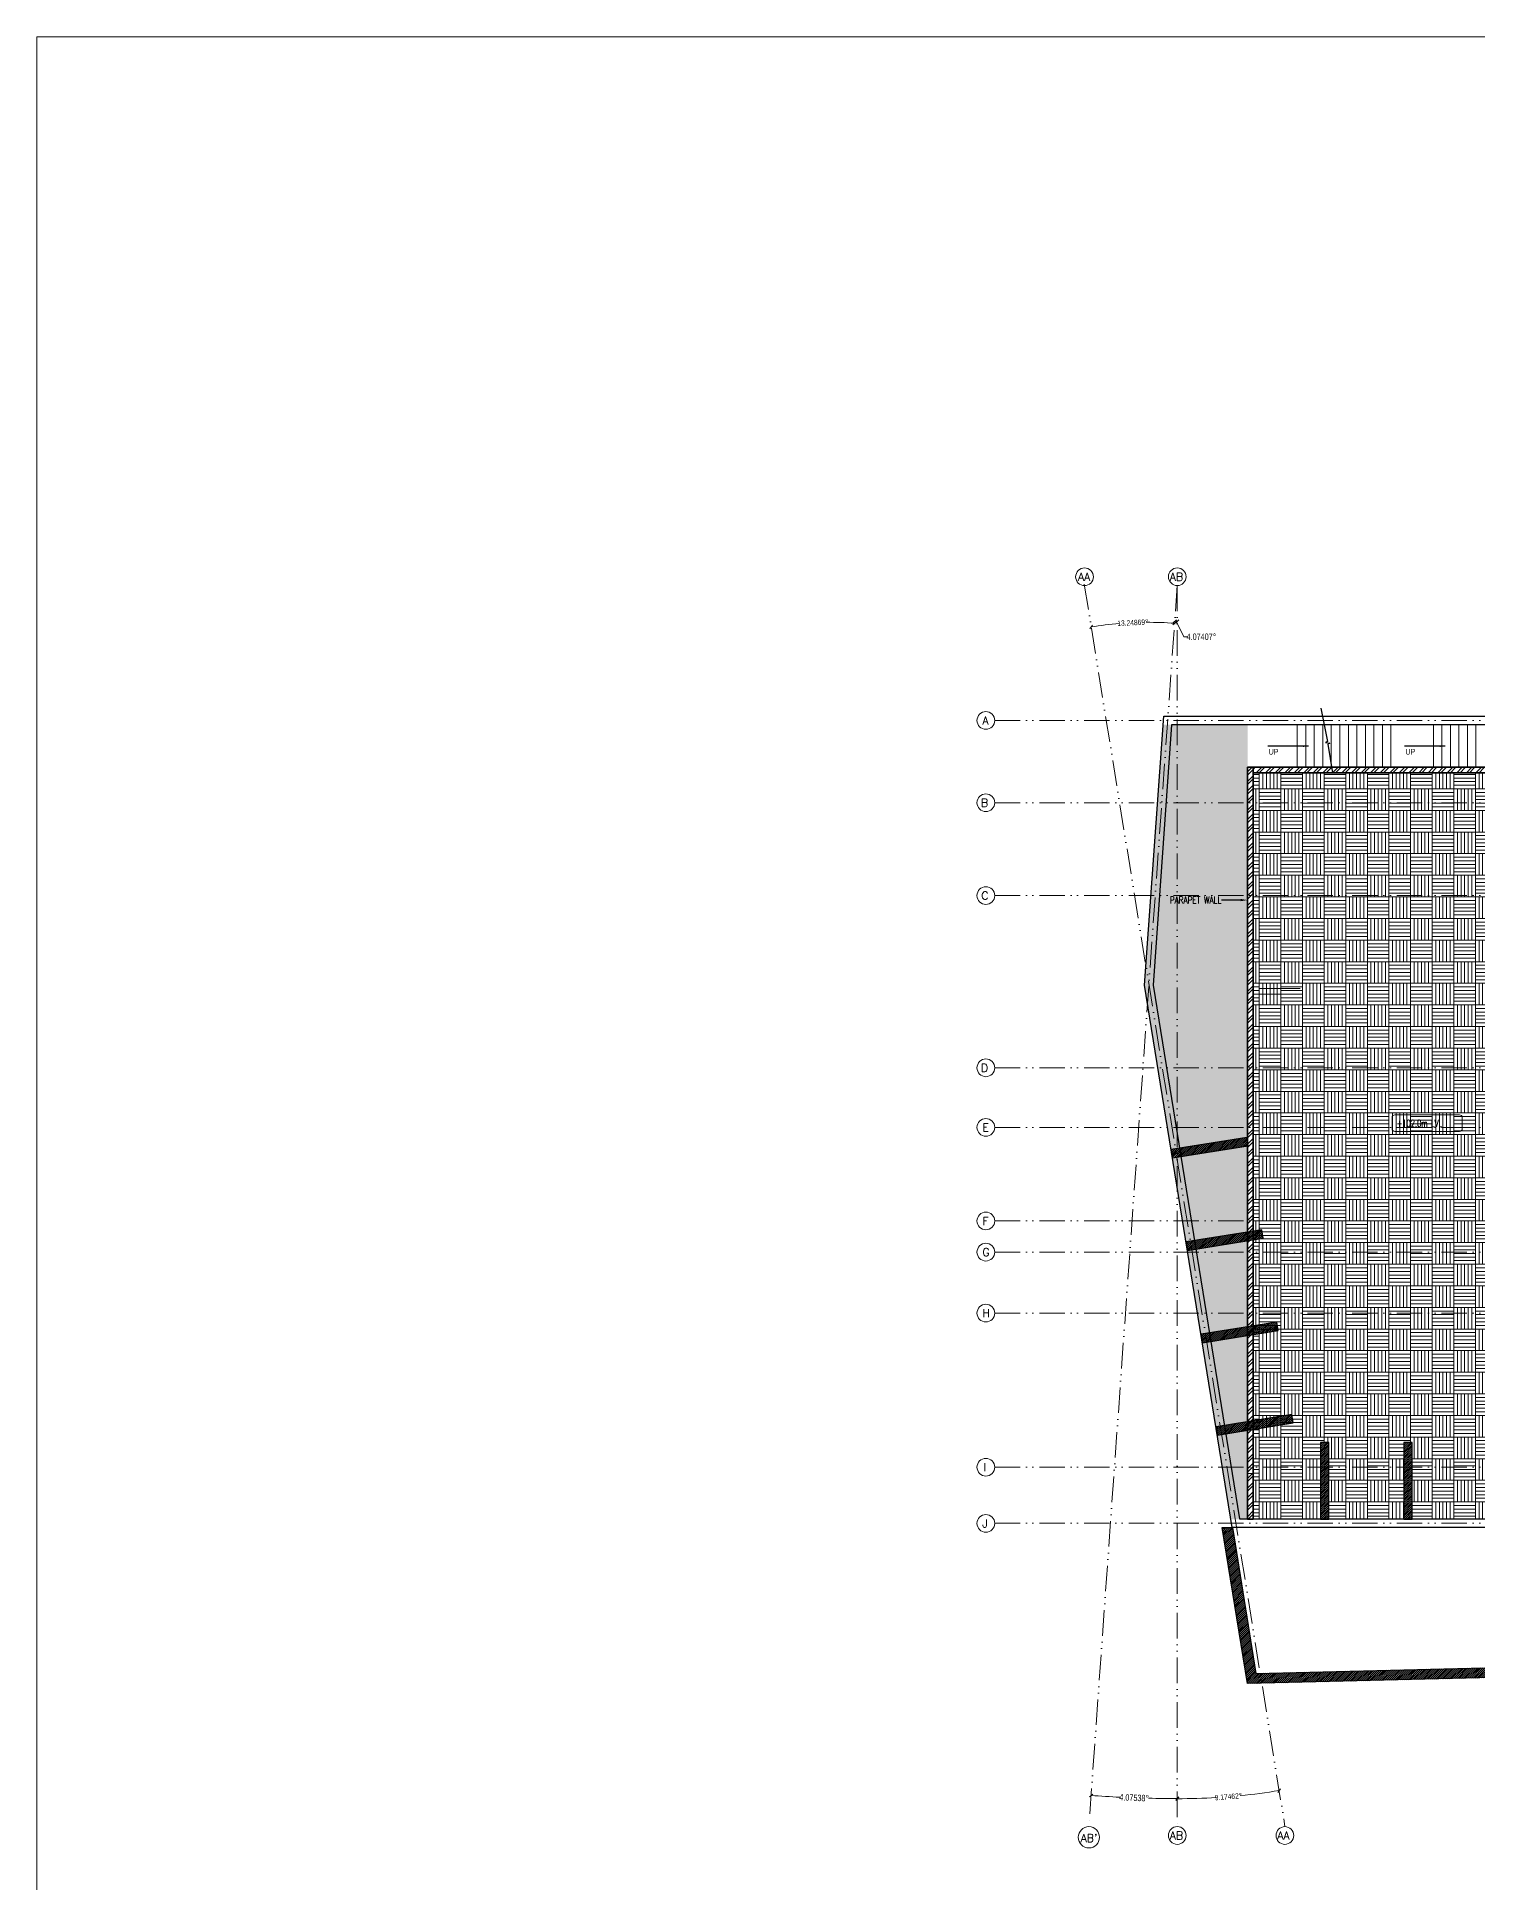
# Model space of a CAD drawing. Header units: millimetres. Extents: x 683505 to 834438, y -157984 to 65565.
# Drawn here: x 683505 to 734288, y 493 to 65565 of the extents above; entities that cross this region are included whole.
import ezdxf
from ezdxf import colors
from ezdxf.entities.mleader import LeaderData, LeaderLine
from ezdxf.math import Vec2, Vec3

# ---------------------------------------------------------------- set-up
doc = ezdxf.new("R2010")
doc.units = ezdxf.units.MM
doc.linetypes.add('ACAD_ISO12W100', pattern=[21, 12, -3, 0, -3, 0, -3])
doc.linetypes.add('HIDDEN', pattern=[9.525, 6.35, -3.175])
doc.layers.get('0').update_dxf_attribs({"lineweight": 20})
doc.layers.get('Defpoints').update_dxf_attribs({"color": 1})
for name, color, linetype, lineweight in [('A-ANNO-DIMS', 8, 'Continuous', 15), ('A-ANNO-GRID-TEXT', 2, 'Continuous', 15), ('A-ANNO-SYMB-ARRW', 6, 'Continuous', 25), ('A-ANNO-SYMB-MISC', 6, 'Continuous', 25), ('A-ELEV-002', 253, 'Continuous', 18), ('A-HIDD-ABVE', 8, 'HIDDEN', 20), ('G-ANNO-SYMB', 6, 'Continuous', 9), ('HATCH', 9, 'Continuous', 5), ('S- GRID DIM', 9, 'Continuous', 9), ('S-BEAM-IDEN', 2, 'Continuous', 9), ('S-COLS', 6, 'Continuous', 35)]:
    doc.layers.add(name, color=color, linetype=linetype, lineweight=lineweight)
doc.layers.add('A-ANNO-TEXT', color=6, linetype='Continuous')
doc.styles.add('Dim.s & Anno.(Misc.)', font='ARIALN.TTF')
doc.styles.add('ROMANS', font='romans.shx', dxfattribs={"width": 0.75})
doc.styles.add('SOBHA', font='swisscl.ttf', dxfattribs={"height": 200})
doc.dimstyles.new('A-GFC-100', dxfattribs={"dimscale": 100, "dimtxt": 2, "dimasz": 2, "dimexe": 1.5, "dimexo": 0, "dimgap": 1, "dimtad": 1, "dimdec": 0, "dimdsep": 46, "dimtxsty": 'Dim.s & Anno.(Misc.)', "dimblk": 'ARCHTICK', "dimcen": 0, "dimdle": 1.5, "dimclrd": 256, "dimclre": 8, "dimclrt": 6, "dimazin": 2, "dimtfac": 1, "dimtdec": 0, "dimtix": 1, "dimtmove": 2, "dimatfit": 3, "dimfxl": 1, "dimtolj": 1, "dimlwd": -1, "dimlwe": 9, "dimarcsym": 0})
doc.dimstyles.new('S-75', dxfattribs={"dimscale": 75, "dimtxt": 2.5, "dimasz": 1.5, "dimexe": 0.25, "dimexo": 0.25, "dimgap": 0.1, "dimtad": 0, "dimdec": 0, "dimzin": 0, "dimdsep": 46, "dimtxsty": 'SOBHA', "dimblk": 'OBLIQUE', "dimcen": 0.09, "dimclrd": 252, "dimclre": 252, "dimclrt": 6, "dimadec": 5, "dimazin": 0, "dimtfac": 1, "dimtdec": 0, "dimtmove": 0, "dimatfit": 3, "dimfxl": 0.18, "dimtolj": 1, "dimtzin": 0, "dimlwd": -1, "dimlwe": -1, "dimarcsym": 0})
pattern_1 = [(45, (119293.52, 184.74), (-168.3798, 168.3798), []), (45, (119405.78, 184.74), (-168.3798, 168.3798), [])]

# ---------------------------------------------------------------- blocks, each defined once
blk = doc.blocks.new('_ArchTick')
at = {"color": 0, "linetype": 'ByBlock', "const_width": 0.15}
blk.add_lwpolyline([(-0.5, -0.5), (0.5, 0.5)], dxfattribs=at)
blk = doc.blocks.new('_Oblique')
at = {"color": 0, "linetype": 'ByBlock', "lineweight": -2}
blk.add_line((-0.5, -0.5), (0.5, 0.5), dxfattribs=at)
blk = doc.blocks.new('*D54')
at = {"layer": 'Defpoints', "color": 0, "transparency": 16777216}
for p in [(-63356, 16909), (-63355, 16909), (-63415, 15649), (-66473, -26858), (-63355, -26857)]:
    blk.add_point(p, dxfattribs=at)
at = {"layer": 'S- GRID DIM', "color": 252, "transparency": 16777216}
for p, q in [((-63400, 15649), (-63122, 15104)), ((-63122, 15104), (-63009, 15104))]:
    blk.add_line(p, q, dxfattribs=at)
blk.add_arc((-63355, 16923), 1275, 265.92593, 270, dxfattribs=at)
at = {"layer": 'S- GRID DIM', "color": 252, "transparency": 16777216, "xscale": 112.5, "yscale": 112.5, "zscale": 112.5, "rotation": 175.9259270819414}
blk.add_blockref('_Oblique', (-63446, 15651), dxfattribs=at)
at = {"layer": 'S- GRID DIM', "color": 252, "transparency": 16777216, "xscale": 112.5, "yscale": 112.5, "zscale": 112.5}
blk.add_blockref('_Oblique', (-63355, 15648), dxfattribs=at)
at = {"layer": 'S- GRID DIM', "color": 6, "transparency": 16777216, "insert": (-62505, 15104), "char_height": 225, "attachment_point": 5, "style": 'SOBHA'}
blk.add_mtext('\\A1;4.07407°', dxfattribs=at)
blk = doc.blocks.new('*D37')
at = {"layer": 'Defpoints', "color": 0, "transparency": 16777216}
for p in [(-63356, 16909), (-63356, 16909), (-65383, -25819), (-66473, -26858), (-63355, -26858)]:
    blk.add_point(p, dxfattribs=at)
at = {"layer": 'S- GRID DIM', "color": 252, "transparency": 16777216}
for start, end in [(265.92593, 267.2879), (268.63934, 270.00131)]:
    blk.add_arc((-63356, 16909), 42776, start, end, dxfattribs=at)
at = {"layer": 'S- GRID DIM', "color": 252, "transparency": 16777216, "xscale": 112.5, "yscale": 112.5, "zscale": 112.5}
for p, rotation in [((-66395, -25759), 175.9259270819414), ((-63355, -25867), 0.0013091112770613)]:
    blk.add_blockref('_Oblique', p, dxfattribs=dict(at, rotation=rotation))
at = {"layer": 'S- GRID DIM', "color": 6, "transparency": 16777216, "insert": (-64876, -25840), "char_height": 225, "attachment_point": 5, "rotation": 357.96362, "style": 'SOBHA'}
blk.add_mtext('\\A1;4.07538°', dxfattribs=at)
blk = doc.blocks.new('*D55')
at = {"layer": 'Defpoints', "color": 0, "transparency": 16777216}
for p in [(-66636, 16957), (-63356, 16909), (-64434, 15613), (-66473, -26858), (-59559, -26858)]:
    blk.add_point(p, dxfattribs=at)
at = {"layer": 'G-ANNO-SYMB', "color": 252, "transparency": 16777216}
for start, end in [(94.69217, 99.17462), (85.92593, 90.40837)]:
    blk.add_arc((-64357, 2851), 12762, start, end, dxfattribs=at)
at = {"layer": 'G-ANNO-SYMB', "color": 252, "transparency": 16777216, "xscale": 112.5, "yscale": 112.5, "zscale": 112.5}
for p, rotation in [((-63451, 15581), 355.9259270819414), ((-66392, 15450), 189.1746161585207)]:
    blk.add_blockref('_Oblique', p, dxfattribs=dict(at, rotation=rotation))
at = {"layer": 'G-ANNO-SYMB', "color": 6, "transparency": 16777216, "insert": (-64925, 15601), "char_height": 187.5, "attachment_point": 5, "rotation": 2.55027, "style": 'SOBHA'}
blk.add_mtext('\\A1;13.24869°', dxfattribs=at)
blk = doc.blocks.new('*D56')
at = {"layer": 'Defpoints', "color": 0, "transparency": 16777216}
for p in [(-66636, 16957), (-63355, 16909), (-62154, -25842), (-63355, -26857), (-59559, -26858)]:
    blk.add_point(p, dxfattribs=at)
at = {"layer": 'G-ANNO-SYMB', "color": 252, "transparency": 16777216}
for start, end in [(270, 273.51671), (275.6579, 279.17462)]:
    blk.add_arc((-63355, -3354), 22520, start, end, dxfattribs=at)
at = {"layer": 'G-ANNO-SYMB', "color": 252, "transparency": 16777216, "xscale": 112.5, "yscale": 112.5, "zscale": 112.5}
for p, rotation in [((-63355, -25874), 180), ((-59764, -25586), 9.174616158520674)]:
    blk.add_blockref('_Oblique', p, dxfattribs=dict(at, rotation=rotation))
at = {"layer": 'G-ANNO-SYMB', "color": 6, "transparency": 16777216, "insert": (-61554, -25802), "char_height": 187.5, "attachment_point": 5, "rotation": 4.58731, "style": 'SOBHA'}
blk.add_mtext('\\A1;9.17462°', dxfattribs=at)
blk = doc.blocks.new('A$Ca696ecb0')
at = {"layer": 'A-ANNO-DIMS', "linetype": 'ACAD_ISO12W100', "ltscale": 75}
for p, q in [((-66635.6, 16957.3), (-59558.9, -26858.3)), ((-63356, 16909.5), (-66473.4, -26858.3)), ((-69794.2, 12152.3), (25079, 12152.3)), ((-69794.2, 9252.3), (25079, 9252.3)), ((-69794.2, 5977.3), (25079, 5977.3)), ((-69794.2, -97.7), (25079, -97.7)), ((-69794.2, -2197.7), (25079, -2197.7)), ((-69794.2, -5497.7), (25079, -5497.7)), ((-69794.2, -6597.7), (25079, -6597.7)), ((-69794.2, -8747.7), (25079, -8747.7)), ((-69794.2, -14182.7), (25079, -14182.7)), ((-69794.2, -16157.7), (25079, -16157.7))]:
    blk.add_line(p, q, dxfattribs=at)
blk.add_lwpolyline([(-63355.1, 16908.7), (-63355.1, -26857.5)], dxfattribs=at)
at = {"layer": 'A-ANNO-GRID-TEXT'}
for centre, radius in [((-66627.4, 17218.8), 312.3), ((-63355, 17221.7), 312.3), ((-70106.5, 12152.3), 312.3), ((-70106.5, 9252), 312.3), ((-70106.5, 5976.7), 312.3), ((-70106.5, -97.9), 312.3), ((-70106.5, -2198), 312.3), ((-70106.5, -5498.6), 312.3), ((-70106.5, -6598.1), 312.3), ((-70106.5, -8748.4), 312.3), ((-70106.5, -14182.2), 312.3), ((-70106.5, -16162.1), 312.3), ((-66473.4, -27233), 374.7), ((-63356.1, -27169.7), 312.3), ((-59562.8, -27170.5), 312.3)]:
    blk.add_circle(centre, radius, dxfattribs=at)
at = {"layer": 'A-ANNO-GRID-TEXT', "style": 'ROMANS'}
for s, height, p in [('AA', 282.18, (-66859.7, 17076.2, 0.3)), ('AB', 282.18, (-63622.9, 17079.2, 0.3)), ('A', 282.2, (-70226.7, 12009.8, 0.3)), ('B', 282.2, (-70280.4, 9109.5, 0.3)), ('C', 282.2, (-70267, 5834.2, 0.3)), ('D', 282.2, (-70280.4, -240.4, 0.3)), ('E', 282.2, (-70230.3, -2340.5, 0.3)), ('F', 282.2, (-70230.6, -5641.1, 0.3)), ('G', 282.2, (-70226.7, -6740.7, 0.3)), ('H', 282.2, (-70226.7, -8891, 0.3)), ('I', 282.2, (-70189.5, -14324.8, 0.3)), ('J', 282.2, (-70232.4, -16304.6, 0.3)), ("AB'", 282.18, (-66765.7, -27400.5, 0.3)), ('AB', 282.18, (-63623.9, -27312.3, 0.3)), ('AA', 282.18, (-59830.7, -27313.1, 0.3))]:
    blk.add_text(s, height=height, dxfattribs=at).set_placement(p)
at = {"layer": 'G-ANNO-SYMB'}
for base, line1, line2, picture, middle in [((-64433.5281, 15613.4779), ((-63356.0096, 16909.4518), (-66473.4119, -26858.2636)), ((-66635.5687, 16957.285), (-59558.9139, -26858.2879)), '*D55', (-64925.1887, 15601.0651)), ((-62153.607, -25842.2315), ((-66635.5687, 16957.285), (-59558.9139, -26858.2879)), ((-63355.0656, 16908.6648), (-63355.0656, -26857.4782)), '*D56', (-61553.9473, -25802.163))]:
    dim = blk.add_angular_dim_2l(base=base, line1=line1, line2=line2, dimstyle='S-75', dxfattribs=at)
    dim.commit()
    dim.dimension.update_dxf_attribs({"geometry": picture, "text_midpoint": middle})
at = {"layer": 'S- GRID DIM', "color": 3}
dim = blk.add_angular_dim_2l(base=(-63415.4695, 15649.4242), line1=((-63356.0096, 16909.4518), (-66473.4119, -26858.2636)), line2=((-63355.0656, 16908.6648), (-63355.0656, -26857.4782)), dimstyle='S-75', override={"dimtxt": 3, "dimtmove": 1}, dxfattribs=at)
dim.commit()
dim.dimension.update_dxf_attribs({"geometry": '*D54', "text_midpoint": (-62504.8824, 15104.4123), "dimtype": 130})
dim = blk.add_angular_dim_2l(base=(-65382.7114, -25818.8214), line1=((-63356.0656, 16908.6648), (-63355.0656, -26858.2636)), line2=((-63356.0096, 16909.4518), (-66473.4119, -26858.2636)), dimstyle='S-75', override={"dimtxt": 3, "dimtmove": 1}, dxfattribs=at)
dim.commit()
dim.dimension.update_dxf_attribs({"geometry": '*D37', "text_midpoint": (-64876.0548, -25839.844)})

msp = doc.modelspace()

# ---------------------------------------------------------------- hatches: boundary and pattern name
at = {"transparency": 33554495}
h = msp.add_hatch(dxfattribs=at)
h.set_pattern_fill('ANSI31', color=256, scale=15)
h.set_pattern_definition([(45, (20334.77, -2767.2), (-33.6759605, 33.6759605), [])])
h.paths.add_polyline_path([(735304.4, 20358.7), (741601.9, 20358.7), (741601.9, 18557.8), (735304.4, 18557.8)])
h.paths.add_polyline_path([(735302.8, 18307.9), (738004, 18307.9), (738005.4, 13296), (735304.4, 13300)])
h.paths.add_polyline_path([(738253.9, 18308), (745004.4, 18308), (745004.4, 20358.7), (750098.5, 20358.7), (750098.5, 15099.6), (752997.2, 15098.3), (752999.7, 20608.7), (750398.3, 20608.7), (750398.4, 29109), (754797.7, 29109), (754799.4, 13299.8), (738254.7, 13299.8)])
h.paths.add_polyline_path([(741851.9, 20358.7), (744751.9, 20358.7), (744751.9, 18557.8), (741851.9, 18557.8)], flags=17)
h.paths.add_polyline_path([(750348.5, 20358.7), (752748.5, 20358.7), (752748.5, 17059), (750348.5, 17059)], flags=17)
h.paths.add_polyline_path([(750348.5, 16809), (752748.9, 16809), (752748.9, 15350), (750348.5, 15350)], flags=17)
h.paths.add_polyline_path([(754998.6, 27009.1), (757097.3, 27009.1), (757097.3, 23908.6), (754998.6, 23908.6)])
h.paths.add_polyline_path([(754998.6, 23608.9), (757098.1, 23608.9), (757098.1, 22908.8), (754998.6, 22908.8)])
h.paths.add_polyline_path([(726192.1, 7490.9), (747378, 8012.3), (775068.6, 8872.7), (796716.7, 7195.8), (796743.7, 7544.8), (775076.7, 9223.1), (747368.3, 8362.2), (726488.9, 7848.3), (725657.1, 12996), (725302.6, 12996)])
h.paths.add_polyline_path([(723552.9, 26030.1), (726218.4, 26460.7), (726170.5, 26756.9), (723505.1, 26326.2)])
h.paths.add_polyline_path([(724079.3, 22772.3), (726744.7, 23203), (726696.9, 23499.1), (724031.4, 23068.5)])
h.paths.add_polyline_path([(724605.7, 19514.6), (727271.1, 19945.2), (727223.2, 20241.4), (724557.8, 19810.7)])
h.paths.add_polyline_path([(725132, 16256.8), (727797.5, 16687.5), (727749.6, 16983.6), (725084.2, 16553)])
h.paths.add_polyline_path([(729062.5, 13296), (729062.5, 15996), (728762.5, 15996), (728762.5, 13296)])
h.paths.add_polyline_path([(732002.6, 13296), (732002.6, 15996), (731702.6, 15996), (731702.6, 13296)])
h.paths.add_polyline_path([(756746.8, 13296), (756746.8, 15996), (756446.8, 15996), (756446.8, 13296)])
h.paths.add_polyline_path([(760047, 13296), (760047, 15996), (759747, 15996), (759747, 13296)])
h.paths.add_polyline_path([(763347.2, 13296), (763347.2, 15996), (763047.2, 15996), (763047.2, 13296)])
h.paths.add_polyline_path([(766647.4, 13296), (766647.4, 15996), (766347.4, 15996), (766347.4, 13296)])
h.paths.add_polyline_path([(769947.5, 13296), (769947.5, 15996), (769647.5, 15996), (769647.5, 13296)])
h.paths.add_polyline_path([(773247.7, 13296), (773247.7, 15996), (772947.7, 15996), (772947.7, 13296)])
h.paths.add_polyline_path([(776547.9, 13296), (776547.9, 15996), (776247.9, 15996), (776247.9, 13296)])
at = {"layer": 'HATCH', "transparency": 33554620}
h = msp.add_hatch(dxfattribs=at)
h.set_pattern_fill('GRASS', color=256, scale=10)
h.set_pattern_definition([(90, (119293.52, 184.74), (-179.60512, 179.60512), [47.625, -311.58524]), (45, (119293.52, 184.74), (-179.60512, 179.60512), [47.625, -206.375]), (135, (119293.52, 184.74), (-179.60512, -179.60512), [47.625, -206.375])])
h.paths.add_polyline_path([(726196.1, 39807), (726196.1, 41304.9), (723216.6, 41304.9), (722564.1, 32143.9), (725609, 13291.5), (726196.1, 13291.5)])
at = {"layer": 'HATCH'}
h = msp.add_hatch(dxfattribs=at)
h.set_pattern_fill('ANSI32', color=8, scale=25)
h.set_pattern_definition(pattern_1)
h.paths.add_polyline_path([(726396.1, 13291.5), (726196.1, 13291.5), (726196.1, 39807), (726396.1, 39807)])
h = msp.add_hatch(dxfattribs=at)
h.set_pattern_fill('ANSI32', color=8, scale=25)
h.set_pattern_definition(pattern_1)
h.paths.add_polyline_path([(728497.3, 39807), (726396.1, 39807), (726396.1, 39607.1), (728497.3, 39607.2)])
h.paths.add_polyline_path([(736296.4, 39807.1), (729097.3, 39807), (729097.3, 39807), (728497.3, 39807), (728497.3, 39806.4), (728497.3, 39607.1), (736296.3, 39604.6)])
h = msp.add_hatch(dxfattribs=at)
h.set_pattern_fill('AR-PARQ1', color=8, scale=2.5)
h.set_pattern_definition([(90, (119293.5, 184.7), (-762, 762), [762, -762]), (90, (119420.5, 184.7), (-762, 762), [762, -762]), (90, (119547.5, 184.7), (-762, 762), [762, -762]), (90, (119674.5, 184.7), (-762, 762), [762, -762]), (90, (119801.5, 184.7), (-762, 762), [762, -762]), (90, (119928.5, 184.7), (-762, 762), [762, -762]), (90, (120055.5, 184.7), (-762, 762), [762, -762]), (0, (119293.5, 946.7), (762, -762), [762, -762]), (0, (119293.5, 1073.7), (762, -762), [762, -762]), (0, (119293.5, 1200.7), (762, -762), [762, -762]), (0, (119293.5, 1327.7), (762, -762), [762, -762]), (0, (119293.5, 1454.7), (762, -762), [762, -762]), (0, (119293.5, 1581.7), (762, -762), [762, -762]), (0, (119293.5, 1708.7), (762, -762), [762, -762])])
edge = h.paths.add_edge_path()
edge.add_line((736297.7, 39607.1), (726397.2, 39607.1))
edge.add_line((726397.2, 39607.1), (726397.2, 13291.5))
edge.add_line((726397.2, 13291.5), (728762.5, 13296.1))
edge.add_line((728762.5, 13296.1), (728761, 15991.4))
edge.add_line((728761, 15991.4), (729061, 15991.4))
edge.add_line((729061, 15991.4), (729062.5, 13296))
edge.add_line((729062.5, 13296), (731701.2, 13291.4))
edge.add_line((731701.2, 13291.4), (731701.2, 15991.4))
edge.add_line((731701.2, 15991.4), (732001.2, 15991.4))
edge.add_line((732001.2, 15991.4), (732001.2, 13291.4))
edge.add_line((732001.2, 13291.4), (735005, 13296))
edge.add_line((735005, 13296), (735005, 20704.1))
edge.add_line((735005, 20704.1), (736296.6, 20704.1))
edge.add_line((736296.6, 20704.1), (736295.9, 21709.1))
edge.add_line((736295.9, 21709.1), (735644.7, 21709.9))
edge.add_line((735644.7, 21709.9), (735644.7, 22909))
edge.add_line((735644.7, 22909), (736296.6, 22909.6))
edge.add_line((736296.6, 22909.6), (736295.9, 27909.1))
edge.add_line((736295.9, 27909.1), (735644, 27909.8))
edge.add_line((735644, 27909.8), (735638.6, 29309.2))
edge.add_line((735638.6, 29309.2), (736296.1, 29309.2))
edge.add_line((736296.1, 29309.2), (736295.9, 37509.2))
edge.add_line((736295.9, 37509.2), (735648.5, 37509.1))
edge.add_line((735648.5, 37509.1), (735648.5, 38709.1))
edge.add_line((735648.5, 38709.1), (736297.9, 38709.1))
edge.add_line((736297.9, 38709.1), (736297.9, 39607.1))

# ---------------------------------------------------------------- linework, layer by layer
msp.add_lwpolyline([(683505.1, 65564.9), (834437.9, 65564.9), (834437.9, -157984.2), (683505.1, -157984.2)], close=True)
at = {"layer": 'A-ANNO-SYMB-MISC', "linetype": 'Continuous', "ltscale": 0.5}
msp.add_lwpolyline([(728772, 41891.8), (729010.5, 40717.9), (728948.1, 40679.9), (729092.6, 40657.8), (729030.2, 40619.8), (729189.3, 39606.9)], dxfattribs=at)
at = {"layer": 'A-ELEV-002', "linetype": 'ByBlock', "ltscale": 0.5}
msp.add_lwpolyline([(728848, 41305.4), (728848, 39805.5)], dxfattribs=at)
at = {"layer": 'A-HIDD-ABVE', "linetype": 'HIDDEN', "ltscale": 0.5}
msp.add_line((727947.9, 39807.1), (736298.4, 39807.1), dxfattribs=at)
for points in [[(727947.9, 41304.8), (727947.9, 39804.9)], [(727948.1, 41304.8), (727948.1, 39804.9)], [(728247.9, 41304.8), (728247.9, 39804.9)], [(728248.1, 41304.8), (728248.1, 39804.9)], [(728547.8, 41305.4), (728547.8, 39805.5)], [(728548, 41305.4), (728548, 39805.5)], [(728847.8, 41305.4), (728847.8, 39805.5)], [(729147.8, 41304.8), (729147.8, 39804.9)], [(729447.8, 41304.8), (729447.8, 39804.9)], [(729747.8, 41305.4), (729747.8, 39805.5)], [(730047.8, 41305.4), (730047.8, 39805.5)], [(730347.8, 41305.4), (730347.8, 39805.5)], [(730647.8, 41305.4), (730647.8, 39805.5)], [(730947.8, 41305.4), (730947.8, 39805.5)], [(731247.7, 41306.1), (731247.7, 39806.1)], [(732746.7, 41304.9), (732746.7, 39805)], [(733046.7, 41304.9), (733046.7, 39805)], [(733346.7, 41304.9), (733346.7, 39805)], [(733646.7, 41304.9), (733646.7, 39805)], [(733946.7, 41304.9), (733946.7, 39805)], [(734246.7, 41304.9), (734246.7, 39805)]]:
    msp.add_lwpolyline(points, dxfattribs=at)
at = {"layer": 'S-BEAM-IDEN', "color": 8}
for points in [[(726396.8, 38605.9), (726396.8, 14906.5), (726196.1, 14906.5), (726196.1, 39807), (726396.1, 39807), (726396.1, 38605.9), (726396.1, 38605.9)], [(726596.7, 32007), (728046, 32007)], [(728046, 31805.8), (726596.7, 31805.8)]]:
    msp.add_lwpolyline(points, dxfattribs=at)
at = {"layer": 'S-BEAM-IDEN', "color": 1}
msp.add_lwpolyline([(731390.4, 27552), (733663.2, 27552, -0.4142136), (733763.2, 27452), (733763.2, 27064.1, -0.4142136), (733663.2, 26964.1), (731390.4, 26964.1, -0.4142136), (731290.4, 27064.1), (731290.4, 27452, -0.4142136)], format="xyb", close=True, dxfattribs=at)
at = {"layer": 'S-COLS', "lineweight": 25}
for points in [[(806655.7, 12999), (725654.4, 12999), (722564.8, 32122.6), (723237.5, 41609), (736596.9, 41609)], [(736296.9, 41309), (723516.9, 41309), (722863.5, 32124.4), (725909.9, 13299), (735001.9, 13299)], [(725657.1, 12996), (726488.9, 7848.3), (747368.3, 8362.2), (775076.7, 9223.1), (796743.7, 7544.8), (796716.7, 7195.8), (775068.6, 8872.7), (747378, 8012.3), (726192.1, 7490.9), (725302.6, 12996), (725657.1, 12996)]]:
    msp.add_lwpolyline(points, dxfattribs=at)
at = {"layer": 'S-COLS'}
msp.add_lwpolyline([(726396.1, 13291.5), (726196.1, 13291.5), (726196.1, 39807), (726396.1, 39807)], close=True, dxfattribs=at)
for points in [[(726396.1, 39807), (736298.4, 39807.1)], [(726397.2, 39607.1), (736296.3, 39607.1)]]:
    msp.add_lwpolyline(points, dxfattribs=at)
at = {"layer": 'S-COLS', "lineweight": 25}
for points in [[(723552.9, 26030.1), (726218.4, 26460.7), (726170.5, 26756.9), (723505.1, 26326.2)], [(724079.3, 22772.3), (726744.7, 23203), (726696.9, 23499.1), (724031.4, 23068.5)], [(724605.7, 19514.6), (727271.1, 19945.2), (727223.2, 20241.4), (724557.8, 19810.7)], [(725132, 16256.8), (727797.5, 16687.5), (727749.6, 16983.6), (725084.2, 16553)], [(729062.5, 13296), (729062.5, 15996), (728762.5, 15996), (728762.5, 13296)], [(732002.6, 13296), (732002.6, 15996), (731702.6, 15996), (731702.6, 13296)]]:
    msp.add_lwpolyline(points, close=True, dxfattribs=at)

# ---------------------------------------------------------------- block references
msp.add_blockref('A$Ca696ecb0', (787072, 29306.7))

# ---------------------------------------------------------------- texts
at = {"layer": 'A-ANNO-TEXT', "linetype": 'Continuous', "char_height": 200, "width": 280.822, "attachment_point": 1, "rotation": 359.999753, "style": 'SOBHA'}
for insert in [(726936.2, 40457), (731757.2, 40457.6)]:
    msp.add_mtext('UP', dxfattribs=dict(at, insert=insert))
at = {"layer": 'S-BEAM-IDEN', "color": 3, "style": 'ROMANS', "width": 0.7}
msp.add_text('+102.0m LVL', height=250, dxfattribs=at).set_placement((731451.4, 27122.2))

# ---------------------------------------------------------------- leaders
at = {"layer": 'A-ANNO-SYMB-ARRW', "linetype": 'Continuous'}
for points in [[(728344.7, 40554.4), (726906.6, 40554.4)], [(733165.7, 40555), (731727.7, 40555)]]:
    msp.add_leader(points, dimstyle='A-GFC-100', override={"dimgap": 1, "dimtad": 0, "dimclrd": 256, "dimfxl": 250, "dimfxlon": 1, "dimtfill": 1, "dimarcsym": 1}, dxfattribs=at)
at = {"layer": 'S-BEAM-IDEN', "color": 3}
ml = msp.add_multileader_mtext('Standard', dxfattribs=at)
ml.set_content(' PARAPET WALL', color=3, style='ROMANS')
ml.set_leader_properties(color=8)
ml.build(insert=Vec2(0, 0))
ml.multileader.update_dxf_attribs({"text_left_attachment_type": 2, "text_right_attachment_type": 2, "arrow_head_size": 250})
ctx = ml.context
ctx.base_point, ctx.char_height, ctx.arrow_head_size, ctx.plane_origin = Vec3(723026.2, 35124), 250, 250, Vec3(727546.4, 35124)
ctx.left_attachment, ctx.right_attachment, ctx.text_align_type = 2, 2, 2
notes = []
notes.append((ctx, [(0, (1, 1, 0), (725460.3, 35124), (-1, 0), 189, [(0, [(726196.1, 35124)], 0, [])])]))
ctx.mtext.insert, ctx.mtext.alignment, ctx.mtext.flow_direction = Vec3(725269.3, 35249), 3, 5
for ctx, leaders in notes:
    for number, flags, end, landing, length, lines in leaders:
        leader = LeaderData()
        leader.index, (leader.has_last_leader_line, leader.has_dogleg_vector, leader.attachment_direction) = number, flags
        leader.last_leader_point, leader.dogleg_vector, leader.dogleg_length = Vec3(end), Vec3(landing), length
        for number, points, colour, breaks in lines:
            line = LeaderLine()
            line.index, line.vertices, line.color, line.breaks = number, Vec3.list(points), colors.encode_raw_color(colour), breaks
            leader.lines.append(line)
        ctx.leaders.append(leader)

doc.saveas('drawing.dxf')
